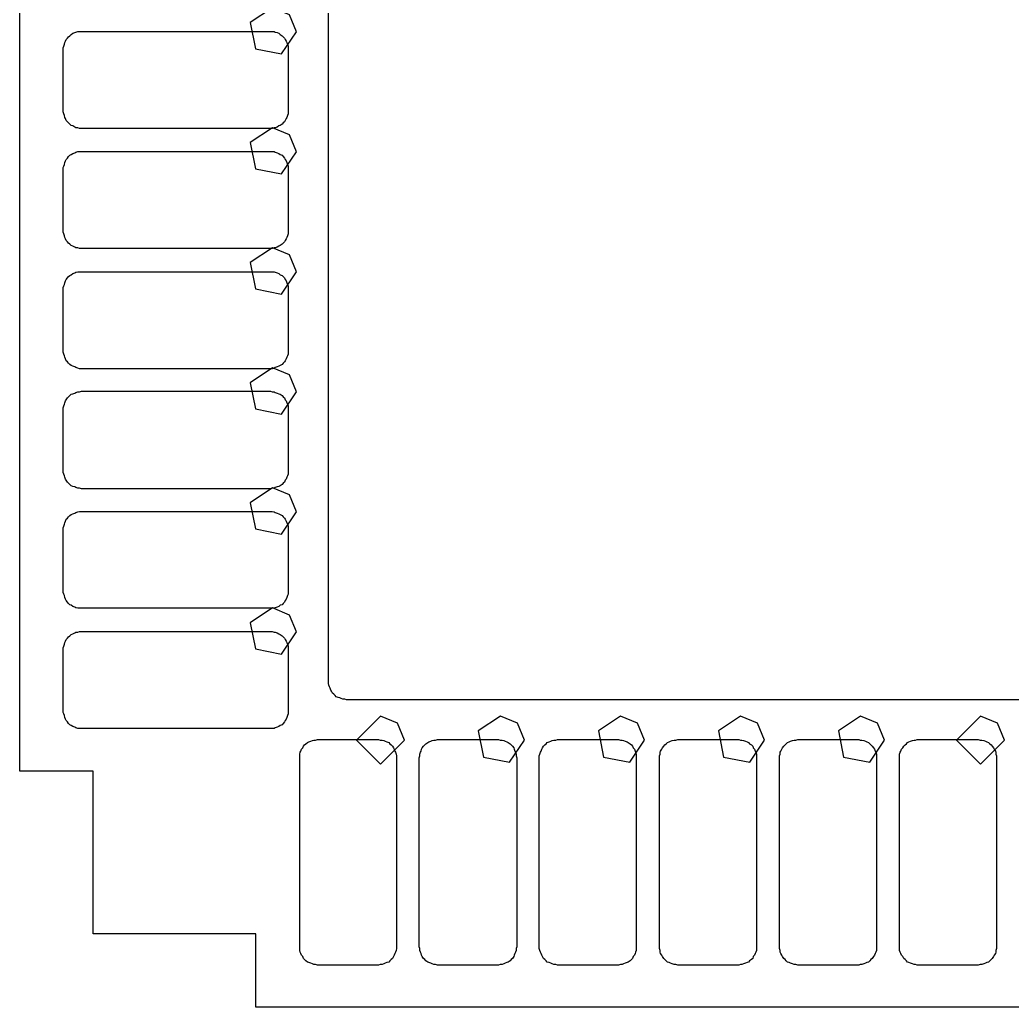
# Model space of a CAD drawing. Extents: x 114 to 258, y 8 to 198.
# Drawn here: x 221.663 to 225.797, y 111.625 to 115.737 of the extents above; entities that cross this region are included whole.
import ezdxf

# ---------------------------------------------------------------- set-up
doc = ezdxf.new("R2010")
doc.units = 0

msp = doc.modelspace()

# ---------------------------------------------------------------- linework, layer by layer
at = {"layer": 'Layer 1', "color": 7}
for points in [[(221.66326, 112.60816), (221.66326, 118.86926)], [(222.9485, 112.98154), (222.9485, 118.49334)], [(222.715328, 115.78791), (222.62294, 115.726178), (222.644617, 115.617199), (222.753596, 115.595522), (222.815328, 115.68791), (222.786039, 115.758621), (222.715328, 115.78791), (222.715328, 115.78791)], [(221.86646, 115.66632), (221.87154, 115.6714)], [(221.87154, 115.6714), (221.87662, 115.67648)], [(221.87662, 115.67648), (221.88424, 115.68156)], [(221.88424, 115.68156), (221.89186, 115.6841)], [(221.89186, 115.6841), (221.89694, 115.68664)], [(221.89694, 115.68664), (221.90456, 115.68918)], [(221.90456, 115.68918), (221.91218, 115.68918)], [(221.91218, 115.68918), (221.9198, 115.68918)], [(221.9198, 115.68918), (222.7072, 115.68918)], [(222.7072, 115.68918), (222.71482, 115.68918)], [(222.71482, 115.68918), (222.72244, 115.68918)], [(222.72244, 115.68918), (222.72752, 115.68664)], [(222.72752, 115.68664), (222.73514, 115.6841)], [(222.73514, 115.6841), (222.74276, 115.68156)], [(222.74276, 115.68156), (222.74784, 115.67648)], [(222.74784, 115.67648), (222.75546, 115.6714)], [(222.75546, 115.6714), (222.76054, 115.66632)], [(221.8436, 115.6206), (221.84614, 115.62822)], [(221.84614, 115.62822), (221.84868, 115.63584)], [(221.84868, 115.63584), (221.85122, 115.64346)], [(221.85122, 115.64346), (221.85376, 115.64854)], [(221.85376, 115.64854), (221.8563, 115.65616)], [(221.8563, 115.65616), (221.86138, 115.66124)], [(221.86138, 115.66124), (221.86646, 115.66632)], [(222.76054, 115.66632), (222.76562, 115.66124)], [(222.76562, 115.66124), (222.76816, 115.65616)], [(222.76816, 115.65616), (222.77324, 115.64854)], [(222.77324, 115.64854), (222.77578, 115.64346)], [(222.77578, 115.64346), (222.77832, 115.63584)], [(222.77832, 115.63584), (222.78086, 115.62822)], [(222.78086, 115.62822), (222.78086, 115.6206)], [(221.8436, 115.61552), (221.8436, 115.6206)], [(221.8436, 115.36152), (221.8436, 115.61552)], [(222.78086, 115.6206), (222.78086, 115.61552)], [(222.78086, 115.61552), (222.78086, 115.36152)], [(221.8436, 115.3539), (221.8436, 115.36152)], [(221.84614, 115.34628), (221.8436, 115.3539)], [(221.84868, 115.33866), (221.84614, 115.34628)], [(221.85122, 115.33104), (221.84868, 115.33866)], [(222.77832, 115.33866), (222.77578, 115.33104)], [(222.78086, 115.34628), (222.77832, 115.33866)], [(222.78086, 115.36152), (222.78086, 115.3539)], [(222.78086, 115.3539), (222.78086, 115.34628)], [(221.85376, 115.32596), (221.85122, 115.33104)], [(221.8563, 115.31834), (221.85376, 115.32596)], [(221.86138, 115.31326), (221.8563, 115.31834)], [(221.86646, 115.30818), (221.86138, 115.31326)], [(221.87154, 115.3031), (221.86646, 115.30818)], [(221.87662, 115.29802), (221.87154, 115.3031)], [(221.88424, 115.29548), (221.87662, 115.29802)], [(222.74784, 115.29802), (222.74276, 115.29548)], [(222.75546, 115.3031), (222.74784, 115.29802)], [(222.76054, 115.30818), (222.75546, 115.3031)], [(222.76562, 115.31326), (222.76054, 115.30818)], [(222.76816, 115.31834), (222.76562, 115.31326)], [(222.77324, 115.32596), (222.76816, 115.31834)], [(222.77578, 115.33104), (222.77324, 115.32596)], [(221.89186, 115.2904), (221.88424, 115.29548)], [(221.89694, 115.28786), (221.89186, 115.2904)], [(221.90456, 115.28786), (221.89694, 115.28786)], [(221.91218, 115.28532), (221.90456, 115.28786)], [(221.9198, 115.28532), (221.91218, 115.28532)], [(222.7072, 115.28532), (221.9198, 115.28532)], [(222.715328, 115.287784), (222.62294, 115.226052), (222.644617, 115.117073), (222.753596, 115.095396), (222.815328, 115.187784), (222.786039, 115.258495), (222.715328, 115.287784), (222.715328, 115.287784)], [(222.71482, 115.28532), (222.7072, 115.28532)], [(222.72244, 115.28786), (222.71482, 115.28532)], [(222.72752, 115.28786), (222.72244, 115.28786)], [(222.73514, 115.2904), (222.72752, 115.28786)], [(222.74276, 115.29548), (222.73514, 115.2904)], [(221.86646, 115.16848), (221.87154, 115.17356)], [(221.87154, 115.17356), (221.87662, 115.1761)], [(221.87662, 115.1761), (221.88424, 115.18118)], [(221.88424, 115.18118), (221.89186, 115.18372)], [(221.89186, 115.18372), (221.89694, 115.18626)], [(221.89694, 115.18626), (221.90456, 115.1888)], [(221.90456, 115.1888), (221.91218, 115.1888)], [(221.91218, 115.1888), (221.9198, 115.1888)], [(221.9198, 115.1888), (222.7072, 115.1888)], [(222.7072, 115.1888), (222.71482, 115.1888)], [(222.71482, 115.1888), (222.72244, 115.1888)], [(222.72244, 115.1888), (222.72752, 115.18626)], [(222.72752, 115.18626), (222.73514, 115.18372)], [(222.73514, 115.18372), (222.74276, 115.18118)], [(222.74276, 115.18118), (222.74784, 115.1761)], [(222.74784, 115.1761), (222.75546, 115.17356)], [(222.75546, 115.17356), (222.76054, 115.16848)], [(221.84614, 115.12784), (221.84868, 115.13546)], [(221.84868, 115.13546), (221.85122, 115.14308)], [(221.85122, 115.14308), (221.85376, 115.1507)], [(221.85376, 115.1507), (221.8563, 115.15578)], [(221.8563, 115.15578), (221.86138, 115.16086)], [(221.86138, 115.16086), (221.86646, 115.16848)], [(222.76054, 115.16848), (222.76562, 115.16086)], [(222.76562, 115.16086), (222.76816, 115.15578)], [(222.76816, 115.15578), (222.77324, 115.1507)], [(222.77324, 115.1507), (222.77578, 115.14308)], [(222.77578, 115.14308), (222.77832, 115.13546)], [(222.77832, 115.13546), (222.78086, 115.12784)], [(221.8436, 115.12276), (221.84614, 115.12784)], [(221.8436, 115.11514), (221.8436, 115.12276)], [(221.8436, 114.86114), (221.8436, 115.11514)], [(222.78086, 115.12784), (222.78086, 115.12276)], [(222.78086, 115.12276), (222.78086, 115.11514)], [(222.78086, 115.11514), (222.78086, 114.86114)], [(221.8436, 114.85352), (221.8436, 114.86114)], [(221.84614, 114.8459), (221.8436, 114.85352)], [(221.84868, 114.83828), (221.84614, 114.8459)], [(222.78086, 114.8459), (222.77832, 114.83828)], [(222.78086, 114.86114), (222.78086, 114.85352)], [(222.78086, 114.85352), (222.78086, 114.8459)], [(221.85122, 114.83066), (221.84868, 114.83828)], [(221.85376, 114.82558), (221.85122, 114.83066)], [(221.8563, 114.81796), (221.85376, 114.82558)], [(221.86138, 114.81288), (221.8563, 114.81796)], [(221.86646, 114.8078), (221.86138, 114.81288)], [(221.87154, 114.80272), (221.86646, 114.8078)], [(221.87662, 114.79764), (221.87154, 114.80272)], [(222.75546, 114.80272), (222.74784, 114.79764)], [(222.76054, 114.8078), (222.75546, 114.80272)], [(222.76562, 114.81288), (222.76054, 114.8078)], [(222.76816, 114.81796), (222.76562, 114.81288)], [(222.77324, 114.82558), (222.76816, 114.81796)], [(222.77578, 114.83066), (222.77324, 114.82558)], [(222.77832, 114.83828), (222.77578, 114.83066)], [(221.88424, 114.7951), (221.87662, 114.79764)], [(221.89186, 114.79002), (221.88424, 114.7951)], [(221.89694, 114.78748), (221.89186, 114.79002)], [(221.90456, 114.78748), (221.89694, 114.78748)], [(221.91218, 114.78494), (221.90456, 114.78748)], [(221.9198, 114.78494), (221.91218, 114.78494)], [(222.7072, 114.78494), (221.9198, 114.78494)], [(222.715328, 114.787912), (222.62294, 114.72618), (222.644617, 114.617201), (222.753596, 114.595524), (222.815328, 114.687912), (222.786039, 114.758623), (222.715328, 114.787912), (222.715328, 114.787912)], [(222.71482, 114.78494), (222.7072, 114.78494)], [(222.72244, 114.78748), (222.71482, 114.78494)], [(222.72752, 114.78748), (222.72244, 114.78748)], [(222.73514, 114.79002), (222.72752, 114.78748)], [(222.74276, 114.7951), (222.73514, 114.79002)], [(222.74784, 114.79764), (222.74276, 114.7951)], [(221.87154, 114.67318), (221.87662, 114.67572)], [(221.87662, 114.67572), (221.88424, 114.6808)], [(221.88424, 114.6808), (221.89186, 114.68334)], [(221.89186, 114.68334), (221.89694, 114.68588)], [(221.89694, 114.68588), (221.90456, 114.68842)], [(221.90456, 114.68842), (221.91218, 114.68842)], [(221.91218, 114.68842), (221.9198, 114.68842)], [(221.9198, 114.68842), (222.7072, 114.68842)], [(222.7072, 114.68842), (222.71482, 114.68842)], [(222.71482, 114.68842), (222.72244, 114.68842)], [(222.72244, 114.68842), (222.72752, 114.68588)], [(222.72752, 114.68588), (222.73514, 114.68334)], [(222.73514, 114.68334), (222.74276, 114.6808)], [(222.74276, 114.6808), (222.74784, 114.67572)], [(222.74784, 114.67572), (222.75546, 114.67318)], [(221.84614, 114.63), (221.84868, 114.63508)], [(221.84868, 114.63508), (221.85122, 114.6427)], [(221.85122, 114.6427), (221.85376, 114.65032)], [(221.85376, 114.65032), (221.8563, 114.6554)], [(221.8563, 114.6554), (221.86138, 114.66302)], [(221.86138, 114.66302), (221.86646, 114.6681)], [(221.86646, 114.6681), (221.87154, 114.67318)], [(222.75546, 114.67318), (222.76054, 114.6681)], [(222.76054, 114.6681), (222.76562, 114.66302)], [(222.76562, 114.66302), (222.76816, 114.6554)], [(222.76816, 114.6554), (222.77324, 114.65032)], [(222.77324, 114.65032), (222.77578, 114.6427)], [(222.77578, 114.6427), (222.77832, 114.63508)], [(222.77832, 114.63508), (222.78086, 114.63)], [(221.8436, 114.62238), (221.84614, 114.63)], [(221.8436, 114.61476), (221.8436, 114.62238)], [(221.8436, 114.36076), (221.8436, 114.61476)], [(222.78086, 114.63), (222.78086, 114.62238)], [(222.78086, 114.62238), (222.78086, 114.61476)], [(222.78086, 114.61476), (222.78086, 114.36076)], [(221.8436, 114.35314), (221.8436, 114.36076)], [(221.84614, 114.34552), (221.8436, 114.35314)], [(221.84868, 114.3379), (221.84614, 114.34552)], [(222.78086, 114.34552), (222.77832, 114.3379)], [(222.78086, 114.36076), (222.78086, 114.35314)], [(222.78086, 114.35314), (222.78086, 114.34552)], [(221.85122, 114.33282), (221.84868, 114.3379)], [(221.85376, 114.3252), (221.85122, 114.33282)], [(221.8563, 114.31758), (221.85376, 114.3252)], [(221.86138, 114.3125), (221.8563, 114.31758)], [(221.86646, 114.30742), (221.86138, 114.3125)], [(221.87154, 114.30234), (221.86646, 114.30742)], [(222.76054, 114.30742), (222.75546, 114.30234)], [(222.76562, 114.3125), (222.76054, 114.30742)], [(222.76816, 114.31758), (222.76562, 114.3125)], [(222.77324, 114.3252), (222.76816, 114.31758)], [(222.77578, 114.33282), (222.77324, 114.3252)], [(222.77832, 114.3379), (222.77578, 114.33282)], [(221.87662, 114.29726), (221.87154, 114.30234)], [(221.88424, 114.29472), (221.87662, 114.29726)], [(221.89186, 114.29218), (221.88424, 114.29472)], [(221.89694, 114.28964), (221.89186, 114.29218)], [(221.90456, 114.2871), (221.89694, 114.28964)], [(221.91218, 114.28456), (221.90456, 114.2871)], [(221.9198, 114.28456), (221.91218, 114.28456)], [(222.7072, 114.28456), (221.9198, 114.28456)], [(222.715328, 114.287786), (222.62294, 114.226054), (222.644617, 114.117075), (222.753596, 114.095398), (222.815328, 114.187786), (222.786039, 114.258497), (222.715328, 114.287786), (222.715328, 114.287786)], [(222.71482, 114.28456), (222.7072, 114.28456)], [(222.72244, 114.2871), (222.71482, 114.28456)], [(222.72752, 114.28964), (222.72244, 114.2871)], [(222.73514, 114.29218), (222.72752, 114.28964)], [(222.74276, 114.29472), (222.73514, 114.29218)], [(222.74784, 114.29726), (222.74276, 114.29472)], [(222.75546, 114.30234), (222.74784, 114.29726)], [(221.87662, 114.17788), (221.88424, 114.18042)], [(221.88424, 114.18042), (221.89186, 114.18296)], [(221.89186, 114.18296), (221.89694, 114.1855)], [(221.89694, 114.1855), (221.90456, 114.18804)], [(221.90456, 114.18804), (221.91218, 114.18804)], [(221.91218, 114.18804), (221.9198, 114.19058)], [(221.9198, 114.19058), (222.7072, 114.19058)], [(222.7072, 114.19058), (222.71482, 114.18804)], [(222.71482, 114.18804), (222.72244, 114.18804)], [(222.72244, 114.18804), (222.72752, 114.1855)], [(222.72752, 114.1855), (222.73514, 114.18296)], [(222.73514, 114.18296), (222.74276, 114.18042)], [(222.74276, 114.18042), (222.74784, 114.17788)], [(221.84868, 114.13724), (221.85122, 114.14232)], [(221.85122, 114.14232), (221.85376, 114.14994)], [(221.85376, 114.14994), (221.8563, 114.15502)], [(221.8563, 114.15502), (221.86138, 114.16264)], [(221.86138, 114.16264), (221.86646, 114.16772)], [(221.86646, 114.16772), (221.87154, 114.1728)], [(221.87154, 114.1728), (221.87662, 114.17788)], [(222.74784, 114.17788), (222.75546, 114.1728)], [(222.75546, 114.1728), (222.76054, 114.16772)], [(222.76054, 114.16772), (222.76562, 114.16264)], [(222.76562, 114.16264), (222.76816, 114.15502)], [(222.76816, 114.15502), (222.77324, 114.14994)], [(222.77324, 114.14994), (222.77578, 114.14232)], [(222.77578, 114.14232), (222.77832, 114.13724)], [(221.8436, 114.122), (221.84614, 114.12962)], [(221.8436, 114.11438), (221.8436, 114.122)], [(221.8436, 113.86038), (221.8436, 114.11438)], [(221.84614, 114.12962), (221.84868, 114.13724)], [(222.77832, 114.13724), (222.78086, 114.12962)], [(222.78086, 114.12962), (222.78086, 114.122)], [(222.78086, 114.122), (222.78086, 114.11438)], [(222.78086, 114.11438), (222.78086, 113.86038)], [(221.8436, 113.85276), (221.8436, 113.86038)], [(221.84614, 113.84514), (221.8436, 113.85276)], [(222.78086, 113.86038), (222.78086, 113.85276)], [(222.78086, 113.85276), (222.78086, 113.84514)], [(221.84868, 113.83752), (221.84614, 113.84514)], [(221.85122, 113.83244), (221.84868, 113.83752)], [(221.85376, 113.82482), (221.85122, 113.83244)], [(221.8563, 113.81974), (221.85376, 113.82482)], [(221.86138, 113.81212), (221.8563, 113.81974)], [(221.86646, 113.80704), (221.86138, 113.81212)], [(222.76562, 113.81212), (222.76054, 113.80704)], [(222.76816, 113.81974), (222.76562, 113.81212)], [(222.77324, 113.82482), (222.76816, 113.81974)], [(222.77578, 113.83244), (222.77324, 113.82482)], [(222.77832, 113.83752), (222.77578, 113.83244)], [(222.78086, 113.84514), (222.77832, 113.83752)], [(221.87154, 113.80196), (221.86646, 113.80704)], [(221.87662, 113.79688), (221.87154, 113.80196)], [(221.88424, 113.79434), (221.87662, 113.79688)], [(221.89186, 113.7918), (221.88424, 113.79434)], [(221.89694, 113.78926), (221.89186, 113.7918)], [(221.90456, 113.78672), (221.89694, 113.78926)], [(221.91218, 113.78672), (221.90456, 113.78672)], [(221.9198, 113.78418), (221.91218, 113.78672)], [(222.7072, 113.78418), (221.9198, 113.78418)], [(222.715328, 113.787914), (222.62294, 113.726182), (222.644617, 113.617203), (222.753596, 113.595526), (222.815328, 113.687914), (222.786039, 113.758625), (222.715328, 113.787914), (222.715328, 113.787914)], [(222.71482, 113.78672), (222.7072, 113.78418)], [(222.72244, 113.78672), (222.71482, 113.78672)], [(222.72752, 113.78926), (222.72244, 113.78672)], [(222.73514, 113.7918), (222.72752, 113.78926)], [(222.74276, 113.79434), (222.73514, 113.7918)], [(222.74784, 113.79688), (222.74276, 113.79434)], [(222.75546, 113.80196), (222.74784, 113.79688)], [(222.76054, 113.80704), (222.75546, 113.80196)], [(221.89186, 113.68258), (221.89694, 113.68512)], [(221.89694, 113.68512), (221.90456, 113.68766)], [(221.90456, 113.68766), (221.91218, 113.6902)], [(221.91218, 113.6902), (221.9198, 113.6902)], [(221.9198, 113.6902), (222.7072, 113.6902)], [(222.7072, 113.6902), (222.71482, 113.6902)], [(222.71482, 113.6902), (222.72244, 113.68766)], [(222.72244, 113.68766), (222.72752, 113.68512)], [(222.72752, 113.68512), (222.73514, 113.68258)], [(221.85122, 113.64194), (221.85376, 113.64956)], [(221.85376, 113.64956), (221.8563, 113.65718)], [(221.8563, 113.65718), (221.86138, 113.66226)], [(221.86138, 113.66226), (221.86646, 113.66734)], [(221.86646, 113.66734), (221.87154, 113.67242)], [(221.87154, 113.67242), (221.87662, 113.6775)], [(221.87662, 113.6775), (221.88424, 113.68004)], [(221.88424, 113.68004), (221.89186, 113.68258)], [(222.73514, 113.68258), (222.74276, 113.68004)], [(222.74276, 113.68004), (222.74784, 113.6775)], [(222.74784, 113.6775), (222.75546, 113.67242)], [(222.75546, 113.67242), (222.76054, 113.66734)], [(222.76054, 113.66734), (222.76562, 113.66226)], [(222.76562, 113.66226), (222.76816, 113.65718)], [(222.76816, 113.65718), (222.77324, 113.64956)], [(222.77324, 113.64956), (222.77578, 113.64194)], [(221.8436, 113.62162), (221.84614, 113.62924)], [(221.8436, 113.614), (221.8436, 113.62162)], [(221.8436, 113.36), (221.8436, 113.614)], [(221.84614, 113.62924), (221.84868, 113.63686)], [(221.84868, 113.63686), (221.85122, 113.64194)], [(222.77578, 113.64194), (222.77832, 113.63686)], [(222.77832, 113.63686), (222.78086, 113.62924)], [(222.78086, 113.62924), (222.78086, 113.62162)], [(222.78086, 113.62162), (222.78086, 113.614)], [(222.78086, 113.614), (222.78086, 113.36)], [(221.8436, 113.35238), (221.8436, 113.36)], [(222.78086, 113.36), (222.78086, 113.35238)], [(221.84614, 113.34476), (221.8436, 113.35238)], [(221.84868, 113.33968), (221.84614, 113.34476)], [(221.85122, 113.33206), (221.84868, 113.33968)], [(221.85376, 113.32444), (221.85122, 113.33206)], [(221.8563, 113.31936), (221.85376, 113.32444)], [(221.86138, 113.31174), (221.8563, 113.31936)], [(221.86646, 113.30666), (221.86138, 113.31174)], [(222.76562, 113.31174), (222.76054, 113.30666)], [(222.76816, 113.31936), (222.76562, 113.31174)], [(222.77324, 113.32444), (222.76816, 113.31936)], [(222.77578, 113.33206), (222.77324, 113.32444)], [(222.77832, 113.33968), (222.77578, 113.33206)], [(222.78086, 113.34476), (222.77832, 113.33968)], [(222.78086, 113.35238), (222.78086, 113.34476)], [(221.87154, 113.30158), (221.86646, 113.30666)], [(221.87662, 113.29904), (221.87154, 113.30158)], [(221.88424, 113.29396), (221.87662, 113.29904)], [(221.89186, 113.29142), (221.88424, 113.29396)], [(221.89694, 113.28888), (221.89186, 113.29142)], [(221.90456, 113.28634), (221.89694, 113.28888)], [(221.91218, 113.28634), (221.90456, 113.28634)], [(221.9198, 113.28634), (221.91218, 113.28634)], [(222.7072, 113.28634), (221.9198, 113.28634)], [(222.715328, 113.287788), (222.62294, 113.226056), (222.644617, 113.117077), (222.753596, 113.0954), (222.815328, 113.187788), (222.786039, 113.258499), (222.715328, 113.287788), (222.715328, 113.287788)], [(222.71482, 113.28634), (222.7072, 113.28634)], [(222.72244, 113.28634), (222.71482, 113.28634)], [(222.72752, 113.28888), (222.72244, 113.28634)], [(222.73514, 113.29142), (222.72752, 113.28888)], [(222.74276, 113.29396), (222.73514, 113.29142)], [(222.74784, 113.29904), (222.74276, 113.29396)], [(222.75546, 113.30158), (222.74784, 113.29904)], [(222.76054, 113.30666), (222.75546, 113.30158)], [(221.89186, 113.18474), (221.89694, 113.18728)], [(221.89694, 113.18728), (221.90456, 113.18728)], [(221.90456, 113.18728), (221.91218, 113.18982)], [(221.91218, 113.18982), (221.9198, 113.18982)], [(221.9198, 113.18982), (222.7072, 113.18982)], [(222.7072, 113.18982), (222.71482, 113.18982)], [(222.71482, 113.18982), (222.72244, 113.18728)], [(222.72244, 113.18728), (222.72752, 113.18728)], [(222.72752, 113.18728), (222.73514, 113.18474)], [(221.85122, 113.1441), (221.85376, 113.14918)], [(221.85376, 113.14918), (221.8563, 113.1568)], [(221.8563, 113.1568), (221.86138, 113.16188)], [(221.86138, 113.16188), (221.86646, 113.16696)], [(221.86646, 113.16696), (221.87154, 113.17204)], [(221.87154, 113.17204), (221.87662, 113.17712)], [(221.87662, 113.17712), (221.88424, 113.17966)], [(221.88424, 113.17966), (221.89186, 113.18474)], [(222.73514, 113.18474), (222.74276, 113.17966)], [(222.74276, 113.17966), (222.74784, 113.17712)], [(222.74784, 113.17712), (222.75546, 113.17204)], [(222.75546, 113.17204), (222.76054, 113.16696)], [(222.76054, 113.16696), (222.76562, 113.16188)], [(222.76562, 113.16188), (222.76816, 113.1568)], [(222.76816, 113.1568), (222.77324, 113.14918)], [(222.77324, 113.14918), (222.77578, 113.1441)], [(221.8436, 113.12124), (221.84614, 113.12886)], [(221.8436, 113.11362), (221.8436, 113.12124)], [(221.8436, 112.85962), (221.8436, 113.11362)], [(221.84614, 113.12886), (221.84868, 113.13648)], [(221.84868, 113.13648), (221.85122, 113.1441)], [(222.77578, 113.1441), (222.77832, 113.13648)], [(222.77832, 113.13648), (222.78086, 113.12886)], [(222.78086, 113.12886), (222.78086, 113.12124)], [(222.78086, 113.12124), (222.78086, 113.11362)], [(222.78086, 113.11362), (222.78086, 112.85962)], [(222.9485, 112.97392), (222.9485, 112.98154)], [(222.95104, 112.9663), (222.9485, 112.97392)], [(222.95358, 112.95868), (222.95104, 112.9663)], [(222.95612, 112.9536), (222.95358, 112.95868)], [(222.95866, 112.94598), (222.95612, 112.9536)], [(222.9612, 112.9409), (222.95866, 112.94598)], [(222.96628, 112.93328), (222.9612, 112.9409)], [(222.97136, 112.9282), (222.96628, 112.93328)], [(222.97644, 112.92312), (222.97136, 112.9282)], [(222.98152, 112.91804), (222.97644, 112.92312)], [(222.98914, 112.9155), (222.98152, 112.91804)], [(222.99676, 112.91296), (222.98914, 112.9155)], [(223.00184, 112.91042), (222.99676, 112.91296)], [(223.00946, 112.90788), (223.00184, 112.91042)], [(223.01708, 112.90788), (223.00946, 112.90788)], [(223.0247, 112.90534), (223.01708, 112.90788)], [(228.5365, 112.90534), (223.0247, 112.90534)], [(221.8436, 112.852), (221.8436, 112.85962)], [(222.78086, 112.85962), (222.78086, 112.852)], [(221.84614, 112.84692), (221.8436, 112.852)], [(221.84868, 112.8393), (221.84614, 112.84692)], [(221.85122, 112.83168), (221.84868, 112.8393)], [(221.85376, 112.82406), (221.85122, 112.83168)], [(221.8563, 112.81898), (221.85376, 112.82406)], [(221.86138, 112.8139), (221.8563, 112.81898)], [(222.76816, 112.81898), (222.76562, 112.8139)], [(222.77324, 112.82406), (222.76816, 112.81898)], [(222.77578, 112.83168), (222.77324, 112.82406)], [(222.77832, 112.8393), (222.77578, 112.83168)], [(222.78086, 112.84692), (222.77832, 112.8393)], [(222.78086, 112.852), (222.78086, 112.84692)], [(223.16567, 112.837446), (223.06567, 112.737446), (223.16567, 112.637446), (223.26567, 112.737446), (223.236381, 112.808157), (223.16567, 112.837446), (223.16567, 112.837446)], [(223.665542, 112.837446), (223.573154, 112.775714), (223.594831, 112.666735), (223.70381, 112.645058), (223.765542, 112.737446), (223.736253, 112.808157), (223.665542, 112.837446), (223.665542, 112.837446)], [(224.165668, 112.837446), (224.07328, 112.775714), (224.094957, 112.666735), (224.203936, 112.645058), (224.265668, 112.737446), (224.236379, 112.808157), (224.165668, 112.837446), (224.165668, 112.837446)], [(224.66554, 112.837446), (224.573152, 112.775714), (224.594829, 112.666735), (224.703808, 112.645058), (224.76554, 112.737446), (224.736251, 112.808157), (224.66554, 112.837446), (224.66554, 112.837446)], [(225.165666, 112.837446), (225.073278, 112.775714), (225.094955, 112.666735), (225.203934, 112.645058), (225.265666, 112.737446), (225.236377, 112.808157), (225.165666, 112.837446), (225.165666, 112.837446)], [(225.665538, 112.837446), (225.565538, 112.737446), (225.665538, 112.637446), (225.765538, 112.737446), (225.736249, 112.808157), (225.665538, 112.837446), (225.665538, 112.837446)], [(221.86646, 112.80628), (221.86138, 112.8139)], [(221.87154, 112.8012), (221.86646, 112.80628)], [(221.87662, 112.79866), (221.87154, 112.8012)], [(221.88424, 112.79358), (221.87662, 112.79866)], [(221.89186, 112.79104), (221.88424, 112.79358)], [(221.89694, 112.7885), (221.89186, 112.79104)], [(221.90456, 112.78596), (221.89694, 112.7885)], [(221.91218, 112.78596), (221.90456, 112.78596)], [(221.9198, 112.78596), (221.91218, 112.78596)], [(222.7072, 112.78596), (221.9198, 112.78596)], [(222.71482, 112.78596), (222.7072, 112.78596)], [(222.72244, 112.78596), (222.71482, 112.78596)], [(222.72752, 112.7885), (222.72244, 112.78596)], [(222.73514, 112.79104), (222.72752, 112.7885)], [(222.74276, 112.79358), (222.73514, 112.79104)], [(222.74784, 112.79866), (222.74276, 112.79358)], [(222.75546, 112.8012), (222.74784, 112.79866)], [(222.76054, 112.80628), (222.75546, 112.8012)], [(222.76562, 112.8139), (222.76054, 112.80628)], [(222.86722, 112.73008), (222.87484, 112.73262)], [(222.87484, 112.73262), (222.88246, 112.73516)], [(222.88246, 112.73516), (222.88754, 112.7377)], [(222.88754, 112.7377), (222.89516, 112.7377)], [(222.89516, 112.7377), (222.90278, 112.74024)], [(222.90278, 112.74024), (223.15678, 112.74024)], [(223.15678, 112.74024), (223.1644, 112.7377)], [(223.1644, 112.7377), (223.17202, 112.7377)], [(223.17202, 112.7377), (223.17964, 112.73516)], [(223.17964, 112.73516), (223.18472, 112.73262)], [(223.18472, 112.73262), (223.19234, 112.73008)], [(223.3676, 112.73008), (223.37522, 112.73262)], [(223.37522, 112.73262), (223.3803, 112.73516)], [(223.3803, 112.73516), (223.38792, 112.7377)], [(223.38792, 112.7377), (223.39554, 112.7377)], [(223.39554, 112.7377), (223.40316, 112.74024)], [(223.40316, 112.74024), (223.65716, 112.74024)], [(223.65716, 112.74024), (223.66478, 112.7377)], [(223.66478, 112.7377), (223.6724, 112.7377)], [(223.6724, 112.7377), (223.68002, 112.73516)], [(223.68002, 112.73516), (223.6851, 112.73262)], [(223.6851, 112.73262), (223.69272, 112.73008)], [(223.86798, 112.73008), (223.8756, 112.73262)], [(223.8756, 112.73262), (223.88068, 112.73516)], [(223.88068, 112.73516), (223.8883, 112.7377)], [(223.8883, 112.7377), (223.89592, 112.7377)], [(223.89592, 112.7377), (223.90354, 112.74024)], [(223.90354, 112.74024), (224.15754, 112.74024)], [(224.15754, 112.74024), (224.16516, 112.7377)], [(224.16516, 112.7377), (224.17278, 112.7377)], [(224.17278, 112.7377), (224.17786, 112.73516)], [(224.17786, 112.73516), (224.18548, 112.73262)], [(224.18548, 112.73262), (224.1931, 112.73008)], [(224.36836, 112.73008), (224.37344, 112.73262)], [(224.37344, 112.73262), (224.38106, 112.73516)], [(224.38106, 112.73516), (224.38868, 112.7377)], [(224.38868, 112.7377), (224.3963, 112.7377)], [(224.3963, 112.7377), (224.40392, 112.74024)], [(224.40392, 112.74024), (224.65792, 112.74024)], [(224.65792, 112.74024), (224.66554, 112.7377)], [(224.66554, 112.7377), (224.67062, 112.7377)], [(224.67062, 112.7377), (224.67824, 112.73516)], [(224.67824, 112.73516), (224.68586, 112.73262)], [(224.68586, 112.73262), (224.69348, 112.73008)], [(224.86874, 112.73008), (224.87382, 112.73262)], [(224.87382, 112.73262), (224.88144, 112.73516)], [(224.88144, 112.73516), (224.88906, 112.7377)], [(224.88906, 112.7377), (224.89668, 112.7377)], [(224.89668, 112.7377), (224.9043, 112.74024)], [(224.9043, 112.74024), (225.1583, 112.74024)], [(225.1583, 112.74024), (225.16338, 112.7377)], [(225.16338, 112.7377), (225.171, 112.7377)], [(225.171, 112.7377), (225.17862, 112.73516)], [(225.17862, 112.73516), (225.18624, 112.73262)], [(225.18624, 112.73262), (225.19132, 112.73008)], [(225.36658, 112.73008), (225.3742, 112.73262)], [(225.3742, 112.73262), (225.38182, 112.73516)], [(225.38182, 112.73516), (225.38944, 112.7377)], [(225.38944, 112.7377), (225.39452, 112.7377)], [(225.39452, 112.7377), (225.40214, 112.74024)], [(225.40214, 112.74024), (225.65614, 112.74024)], [(225.65614, 112.74024), (225.66376, 112.7377)], [(225.66376, 112.7377), (225.67138, 112.7377)], [(225.67138, 112.7377), (225.679, 112.73516)], [(225.679, 112.73516), (225.68662, 112.73262)], [(225.68662, 112.73262), (225.6917, 112.73008)], [(222.83166, 112.6869), (222.8342, 112.69198)], [(222.8342, 112.69198), (222.83674, 112.6996)], [(222.83674, 112.6996), (222.84182, 112.70468)], [(222.84182, 112.70468), (222.84436, 112.7123)], [(222.84436, 112.7123), (222.84944, 112.71738)], [(222.84944, 112.71738), (222.85452, 112.72246)], [(222.85452, 112.72246), (222.86214, 112.72754)], [(222.86214, 112.72754), (222.86722, 112.73008)], [(223.19234, 112.73008), (223.19996, 112.72754)], [(223.19996, 112.72754), (223.20504, 112.72246)], [(223.20504, 112.72246), (223.21012, 112.71738)], [(223.21012, 112.71738), (223.2152, 112.7123)], [(223.2152, 112.7123), (223.22028, 112.70468)], [(223.22028, 112.70468), (223.22282, 112.6996)], [(223.22282, 112.6996), (223.22536, 112.69198)], [(223.22536, 112.69198), (223.2279, 112.6869)], [(223.33204, 112.6869), (223.33458, 112.69198)], [(223.33458, 112.69198), (223.33712, 112.6996)], [(223.33712, 112.6996), (223.33966, 112.70468)], [(223.33966, 112.70468), (223.34474, 112.7123)], [(223.34474, 112.7123), (223.34982, 112.71738)], [(223.34982, 112.71738), (223.3549, 112.72246)], [(223.3549, 112.72246), (223.36252, 112.72754)], [(223.36252, 112.72754), (223.3676, 112.73008)], [(223.69272, 112.73008), (223.6978, 112.72754)], [(223.6978, 112.72754), (223.70542, 112.72246)], [(223.70542, 112.72246), (223.7105, 112.71738)], [(223.7105, 112.71738), (223.71558, 112.7123)], [(223.71558, 112.7123), (223.72066, 112.70468)], [(223.72066, 112.70468), (223.7232, 112.6996)], [(223.7232, 112.6996), (223.72574, 112.69198)], [(223.72574, 112.69198), (223.72828, 112.6869)], [(223.83242, 112.6869), (223.83496, 112.69198)], [(223.83496, 112.69198), (223.8375, 112.6996)], [(223.8375, 112.6996), (223.84004, 112.70468)], [(223.84004, 112.70468), (223.84512, 112.7123)], [(223.84512, 112.7123), (223.8502, 112.71738)], [(223.8502, 112.71738), (223.85528, 112.72246)], [(223.85528, 112.72246), (223.86036, 112.72754)], [(223.86036, 112.72754), (223.86798, 112.73008)], [(224.1931, 112.73008), (224.19818, 112.72754)], [(224.19818, 112.72754), (224.2058, 112.72246)], [(224.2058, 112.72246), (224.21088, 112.71738)], [(224.21088, 112.71738), (224.21596, 112.7123)], [(224.21596, 112.7123), (224.2185, 112.70468)], [(224.2185, 112.70468), (224.22358, 112.6996)], [(224.22358, 112.6996), (224.22612, 112.69198)], [(224.22612, 112.69198), (224.22866, 112.6869)], [(224.33026, 112.6869), (224.3328, 112.69198)], [(224.3328, 112.69198), (224.33788, 112.6996)], [(224.33788, 112.6996), (224.34042, 112.70468)], [(224.34042, 112.70468), (224.3455, 112.7123)], [(224.3455, 112.7123), (224.35058, 112.71738)], [(224.35058, 112.71738), (224.35566, 112.72246)], [(224.35566, 112.72246), (224.36074, 112.72754)], [(224.36074, 112.72754), (224.36836, 112.73008)], [(224.69348, 112.73008), (224.69856, 112.72754)], [(224.69856, 112.72754), (224.70364, 112.72246)], [(224.70364, 112.72246), (224.71126, 112.71738)], [(224.71126, 112.71738), (224.71634, 112.7123)], [(224.71634, 112.7123), (224.71888, 112.70468)], [(224.71888, 112.70468), (224.72396, 112.6996)], [(224.72396, 112.6996), (224.7265, 112.69198)], [(224.7265, 112.69198), (224.72904, 112.6869)], [(224.83064, 112.6869), (224.83318, 112.69198)], [(224.83318, 112.69198), (224.83826, 112.6996)], [(224.83826, 112.6996), (224.8408, 112.70468)], [(224.8408, 112.70468), (224.84588, 112.7123)], [(224.84588, 112.7123), (224.85096, 112.71738)], [(224.85096, 112.71738), (224.85604, 112.72246)], [(224.85604, 112.72246), (224.86112, 112.72754)], [(224.86112, 112.72754), (224.86874, 112.73008)], [(225.19132, 112.73008), (225.19894, 112.72754)], [(225.19894, 112.72754), (225.20402, 112.72246)], [(225.20402, 112.72246), (225.2091, 112.71738)], [(225.2091, 112.71738), (225.21418, 112.7123)], [(225.21418, 112.7123), (225.21926, 112.70468)], [(225.21926, 112.70468), (225.22434, 112.6996)], [(225.22434, 112.6996), (225.22688, 112.69198)], [(225.22688, 112.69198), (225.22942, 112.6869)], [(225.33102, 112.6869), (225.33356, 112.69198)], [(225.33356, 112.69198), (225.3361, 112.6996)], [(225.3361, 112.6996), (225.34118, 112.70468)], [(225.34118, 112.70468), (225.34626, 112.7123)], [(225.34626, 112.7123), (225.35134, 112.71738)], [(225.35134, 112.71738), (225.35642, 112.72246)], [(225.35642, 112.72246), (225.3615, 112.72754)], [(225.3615, 112.72754), (225.36658, 112.73008)], [(225.6917, 112.73008), (225.69932, 112.72754)], [(225.69932, 112.72754), (225.7044, 112.72246)], [(225.7044, 112.72246), (225.70948, 112.71738)], [(225.70948, 112.71738), (225.71456, 112.7123)], [(225.71456, 112.7123), (225.71964, 112.70468)], [(225.71964, 112.70468), (225.72218, 112.6996)], [(225.72218, 112.6996), (225.72726, 112.69198)], [(225.72726, 112.69198), (225.7298, 112.6869)], [(222.82912, 112.67928), (222.83166, 112.6869)], [(222.82912, 112.67166), (222.82912, 112.67928)], [(222.82912, 112.66404), (222.82912, 112.67166)], [(222.82912, 111.87664), (222.82912, 112.66404)], [(223.2279, 112.6869), (223.23044, 112.67928)], [(223.23044, 112.67928), (223.23298, 112.67166)], [(223.23298, 112.67166), (223.23298, 112.66404)], [(223.23298, 112.66404), (223.23298, 111.87664)], [(223.32696, 112.66404), (223.3295, 112.67166)], [(223.32696, 111.87664), (223.32696, 112.66404)], [(223.3295, 112.67928), (223.33204, 112.6869)], [(223.3295, 112.67166), (223.3295, 112.67928)], [(223.72828, 112.6869), (223.73082, 112.67928)], [(223.73082, 112.67928), (223.73082, 112.67166)], [(223.73082, 112.67166), (223.73336, 112.66404)], [(223.73336, 112.66404), (223.73336, 111.87664)], [(223.82734, 112.67166), (223.82988, 112.67928)], [(223.82734, 112.66404), (223.82734, 112.67166)], [(223.82734, 111.87664), (223.82734, 112.66404)], [(223.82988, 112.67928), (223.83242, 112.6869)], [(224.22866, 112.6869), (224.2312, 112.67928)], [(224.2312, 112.67928), (224.2312, 112.67166)], [(224.2312, 112.67166), (224.2312, 112.66404)], [(224.2312, 112.66404), (224.2312, 111.87664)], [(224.32772, 112.67166), (224.33026, 112.67928)], [(224.32772, 112.66404), (224.32772, 112.67166)], [(224.32772, 111.87664), (224.32772, 112.66404)], [(224.33026, 112.67928), (224.33026, 112.6869)], [(224.72904, 112.6869), (224.73158, 112.67928)], [(224.73158, 112.67928), (224.73158, 112.67166)], [(224.73158, 112.67166), (224.73158, 112.66404)], [(224.73158, 112.66404), (224.73158, 111.87664)], [(224.8281, 112.67166), (224.83064, 112.67928)], [(224.8281, 112.66404), (224.8281, 112.67166)], [(224.8281, 111.87664), (224.8281, 112.66404)], [(224.83064, 112.67928), (224.83064, 112.6869)], [(225.22942, 112.6869), (225.23196, 112.67928)], [(225.23196, 112.67928), (225.23196, 112.67166)], [(225.23196, 112.67166), (225.23196, 112.66404)], [(225.23196, 112.66404), (225.23196, 111.87664)], [(225.32848, 112.67928), (225.33102, 112.6869)], [(225.32848, 112.67166), (225.32848, 112.67928)], [(225.32848, 112.66404), (225.32848, 112.67166)], [(225.32848, 111.87664), (225.32848, 112.66404)], [(225.7298, 112.6869), (225.7298, 112.67928)], [(225.7298, 112.67928), (225.73234, 112.67166)], [(225.73234, 112.67166), (225.73234, 112.66404)], [(225.73234, 112.66404), (225.73234, 111.87664)], [(221.96806, 112.60816), (221.66326, 112.60816)], [(221.96806, 111.92998), (221.96806, 112.60816)], [(222.64624, 111.92998), (221.96806, 111.92998)], [(222.64624, 111.62518), (222.64624, 111.92998)], [(222.82912, 111.86902), (222.82912, 111.87664)], [(222.82912, 111.8614), (222.82912, 111.86902)], [(223.23298, 111.86902), (223.23044, 111.8614)], [(223.23298, 111.87664), (223.23298, 111.86902)], [(223.3295, 111.86902), (223.32696, 111.87664)], [(223.3295, 111.8614), (223.3295, 111.86902)], [(223.73336, 111.87664), (223.73082, 111.86902)], [(223.73082, 111.86902), (223.73082, 111.8614)], [(223.82734, 111.86902), (223.82734, 111.87664)], [(223.82988, 111.8614), (223.82734, 111.86902)], [(224.2312, 111.87664), (224.2312, 111.86902)], [(224.2312, 111.86902), (224.2312, 111.8614)], [(224.32772, 111.86902), (224.32772, 111.87664)], [(224.33026, 111.8614), (224.32772, 111.86902)], [(224.73158, 111.87664), (224.73158, 111.86902)], [(224.73158, 111.86902), (224.73158, 111.8614)], [(224.8281, 111.86902), (224.8281, 111.87664)], [(224.83064, 111.8614), (224.8281, 111.86902)], [(225.23196, 111.87664), (225.23196, 111.86902)], [(225.23196, 111.86902), (225.23196, 111.8614)], [(225.32848, 111.86902), (225.32848, 111.87664)], [(225.32848, 111.8614), (225.32848, 111.86902)], [(225.73234, 111.86902), (225.7298, 111.8614)], [(225.73234, 111.87664), (225.73234, 111.86902)], [(222.83166, 111.85378), (222.82912, 111.8614)], [(222.8342, 111.8487), (222.83166, 111.85378)], [(222.83674, 111.84108), (222.8342, 111.8487)], [(222.84182, 111.836), (222.83674, 111.84108)], [(222.84436, 111.82838), (222.84182, 111.836)], [(222.84944, 111.8233), (222.84436, 111.82838)], [(222.85452, 111.81822), (222.84944, 111.8233)], [(223.21012, 111.8233), (223.20504, 111.81822)], [(223.2152, 111.82838), (223.21012, 111.8233)], [(223.22028, 111.836), (223.2152, 111.82838)], [(223.22282, 111.84108), (223.22028, 111.836)], [(223.22536, 111.8487), (223.22282, 111.84108)], [(223.2279, 111.85378), (223.22536, 111.8487)], [(223.23044, 111.8614), (223.2279, 111.85378)], [(223.33204, 111.85378), (223.3295, 111.8614)], [(223.33458, 111.8487), (223.33204, 111.85378)], [(223.33712, 111.84108), (223.33458, 111.8487)], [(223.33966, 111.836), (223.33712, 111.84108)], [(223.34474, 111.82838), (223.33966, 111.836)], [(223.34982, 111.8233), (223.34474, 111.82838)], [(223.3549, 111.81822), (223.34982, 111.8233)], [(223.7105, 111.8233), (223.70542, 111.81822)], [(223.71558, 111.82838), (223.7105, 111.8233)], [(223.72066, 111.836), (223.71558, 111.82838)], [(223.7232, 111.84108), (223.72066, 111.836)], [(223.72574, 111.8487), (223.7232, 111.84108)], [(223.72828, 111.85378), (223.72574, 111.8487)], [(223.73082, 111.8614), (223.72828, 111.85378)], [(223.83242, 111.85378), (223.82988, 111.8614)], [(223.83496, 111.8487), (223.83242, 111.85378)], [(223.8375, 111.84108), (223.83496, 111.8487)], [(223.84004, 111.836), (223.8375, 111.84108)], [(223.84512, 111.82838), (223.84004, 111.836)], [(223.8502, 111.8233), (223.84512, 111.82838)], [(223.85528, 111.81822), (223.8502, 111.8233)], [(224.21088, 111.8233), (224.2058, 111.81822)], [(224.21596, 111.82838), (224.21088, 111.8233)], [(224.2185, 111.836), (224.21596, 111.82838)], [(224.22358, 111.84108), (224.2185, 111.836)], [(224.22612, 111.8487), (224.22358, 111.84108)], [(224.22866, 111.85378), (224.22612, 111.8487)], [(224.2312, 111.8614), (224.22866, 111.85378)], [(224.33026, 111.85378), (224.33026, 111.8614)], [(224.3328, 111.8487), (224.33026, 111.85378)], [(224.33788, 111.84108), (224.3328, 111.8487)], [(224.34042, 111.836), (224.33788, 111.84108)], [(224.3455, 111.82838), (224.34042, 111.836)], [(224.35058, 111.8233), (224.3455, 111.82838)], [(224.35566, 111.81822), (224.35058, 111.8233)], [(224.71126, 111.8233), (224.70364, 111.81822)], [(224.71634, 111.82838), (224.71126, 111.8233)], [(224.71888, 111.836), (224.71634, 111.82838)], [(224.72396, 111.84108), (224.71888, 111.836)], [(224.7265, 111.8487), (224.72396, 111.84108)], [(224.72904, 111.85378), (224.7265, 111.8487)], [(224.73158, 111.8614), (224.72904, 111.85378)], [(224.83064, 111.85378), (224.83064, 111.8614)], [(224.83318, 111.8487), (224.83064, 111.85378)], [(224.83826, 111.84108), (224.83318, 111.8487)], [(224.8408, 111.836), (224.83826, 111.84108)], [(224.84588, 111.82838), (224.8408, 111.836)], [(224.85096, 111.8233), (224.84588, 111.82838)], [(224.85604, 111.81822), (224.85096, 111.8233)], [(225.2091, 111.8233), (225.20402, 111.81822)], [(225.21418, 111.82838), (225.2091, 111.8233)], [(225.21926, 111.836), (225.21418, 111.82838)], [(225.22434, 111.84108), (225.21926, 111.836)], [(225.22688, 111.8487), (225.22434, 111.84108)], [(225.22942, 111.85378), (225.22688, 111.8487)], [(225.23196, 111.8614), (225.22942, 111.85378)], [(225.33102, 111.85378), (225.32848, 111.8614)], [(225.33356, 111.8487), (225.33102, 111.85378)], [(225.3361, 111.84108), (225.33356, 111.8487)], [(225.34118, 111.836), (225.3361, 111.84108)], [(225.34626, 111.82838), (225.34118, 111.836)], [(225.35134, 111.8233), (225.34626, 111.82838)], [(225.35642, 111.81822), (225.35134, 111.8233)], [(225.70948, 111.8233), (225.7044, 111.81822)], [(225.71456, 111.82838), (225.70948, 111.8233)], [(225.71964, 111.836), (225.71456, 111.82838)], [(225.72218, 111.84108), (225.71964, 111.836)], [(225.72726, 111.8487), (225.72218, 111.84108)], [(225.7298, 111.85378), (225.72726, 111.8487)], [(225.7298, 111.8614), (225.7298, 111.85378)], [(222.86214, 111.81314), (222.85452, 111.81822)], [(222.86722, 111.8106), (222.86214, 111.81314)], [(222.87484, 111.80806), (222.86722, 111.8106)], [(222.88246, 111.80552), (222.87484, 111.80806)], [(222.88754, 111.80298), (222.88246, 111.80552)], [(222.89516, 111.80298), (222.88754, 111.80298)], [(222.90278, 111.80044), (222.89516, 111.80298)], [(223.15678, 111.80044), (222.90278, 111.80044)], [(223.1644, 111.80298), (223.15678, 111.80044)], [(223.17202, 111.80298), (223.1644, 111.80298)], [(223.17964, 111.80552), (223.17202, 111.80298)], [(223.18472, 111.80806), (223.17964, 111.80552)], [(223.19234, 111.8106), (223.18472, 111.80806)], [(223.19996, 111.81314), (223.19234, 111.8106)], [(223.20504, 111.81822), (223.19996, 111.81314)], [(223.36252, 111.81314), (223.3549, 111.81822)], [(223.3676, 111.8106), (223.36252, 111.81314)], [(223.37522, 111.80806), (223.3676, 111.8106)], [(223.3803, 111.80552), (223.37522, 111.80806)], [(223.38792, 111.80298), (223.3803, 111.80552)], [(223.39554, 111.80298), (223.38792, 111.80298)], [(223.40316, 111.80044), (223.39554, 111.80298)], [(223.65716, 111.80044), (223.40316, 111.80044)], [(223.66478, 111.80298), (223.65716, 111.80044)], [(223.6724, 111.80298), (223.66478, 111.80298)], [(223.68002, 111.80552), (223.6724, 111.80298)], [(223.6851, 111.80806), (223.68002, 111.80552)], [(223.69272, 111.8106), (223.6851, 111.80806)], [(223.6978, 111.81314), (223.69272, 111.8106)], [(223.70542, 111.81822), (223.6978, 111.81314)], [(223.86036, 111.81314), (223.85528, 111.81822)], [(223.86798, 111.8106), (223.86036, 111.81314)], [(223.8756, 111.80806), (223.86798, 111.8106)], [(223.88068, 111.80552), (223.8756, 111.80806)], [(223.8883, 111.80298), (223.88068, 111.80552)], [(223.89592, 111.80298), (223.8883, 111.80298)], [(223.90354, 111.80044), (223.89592, 111.80298)], [(224.15754, 111.80044), (223.90354, 111.80044)], [(224.16516, 111.80298), (224.15754, 111.80044)], [(224.17278, 111.80298), (224.16516, 111.80298)], [(224.17786, 111.80552), (224.17278, 111.80298)], [(224.18548, 111.80806), (224.17786, 111.80552)], [(224.1931, 111.8106), (224.18548, 111.80806)], [(224.19818, 111.81314), (224.1931, 111.8106)], [(224.2058, 111.81822), (224.19818, 111.81314)], [(224.36074, 111.81314), (224.35566, 111.81822)], [(224.36836, 111.8106), (224.36074, 111.81314)], [(224.37344, 111.80806), (224.36836, 111.8106)], [(224.38106, 111.80552), (224.37344, 111.80806)], [(224.38868, 111.80298), (224.38106, 111.80552)], [(224.3963, 111.80298), (224.38868, 111.80298)], [(224.40392, 111.80044), (224.3963, 111.80298)], [(224.65792, 111.80044), (224.40392, 111.80044)], [(224.66554, 111.80298), (224.65792, 111.80044)], [(224.67062, 111.80298), (224.66554, 111.80298)], [(224.67824, 111.80552), (224.67062, 111.80298)], [(224.68586, 111.80806), (224.67824, 111.80552)], [(224.69348, 111.8106), (224.68586, 111.80806)], [(224.69856, 111.81314), (224.69348, 111.8106)], [(224.70364, 111.81822), (224.69856, 111.81314)], [(224.86112, 111.81314), (224.85604, 111.81822)], [(224.86874, 111.8106), (224.86112, 111.81314)], [(224.87382, 111.80806), (224.86874, 111.8106)], [(224.88144, 111.80552), (224.87382, 111.80806)], [(224.88906, 111.80298), (224.88144, 111.80552)], [(224.89668, 111.80298), (224.88906, 111.80298)], [(224.9043, 111.80044), (224.89668, 111.80298)], [(225.1583, 111.80044), (224.9043, 111.80044)], [(225.16338, 111.80298), (225.1583, 111.80044)], [(225.171, 111.80298), (225.16338, 111.80298)], [(225.17862, 111.80552), (225.171, 111.80298)], [(225.18624, 111.80806), (225.17862, 111.80552)], [(225.19132, 111.8106), (225.18624, 111.80806)], [(225.19894, 111.81314), (225.19132, 111.8106)], [(225.20402, 111.81822), (225.19894, 111.81314)], [(225.3615, 111.81314), (225.35642, 111.81822)], [(225.36658, 111.8106), (225.3615, 111.81314)], [(225.3742, 111.80806), (225.36658, 111.8106)], [(225.38182, 111.80552), (225.3742, 111.80806)], [(225.38944, 111.80298), (225.38182, 111.80552)], [(225.39452, 111.80298), (225.38944, 111.80298)], [(225.40214, 111.80044), (225.39452, 111.80298)], [(225.65614, 111.80044), (225.40214, 111.80044)], [(225.66376, 111.80298), (225.65614, 111.80044)], [(225.67138, 111.80298), (225.66376, 111.80298)], [(225.679, 111.80552), (225.67138, 111.80298)], [(225.68662, 111.80806), (225.679, 111.80552)], [(225.6917, 111.8106), (225.68662, 111.80806)], [(225.69932, 111.81314), (225.6917, 111.8106)], [(225.7044, 111.81822), (225.69932, 111.81314)], [(228.90988, 111.62518), (222.64624, 111.62518)]]:
    msp.add_lwpolyline(points, dxfattribs=at)

doc.saveas('drawing.dxf')
